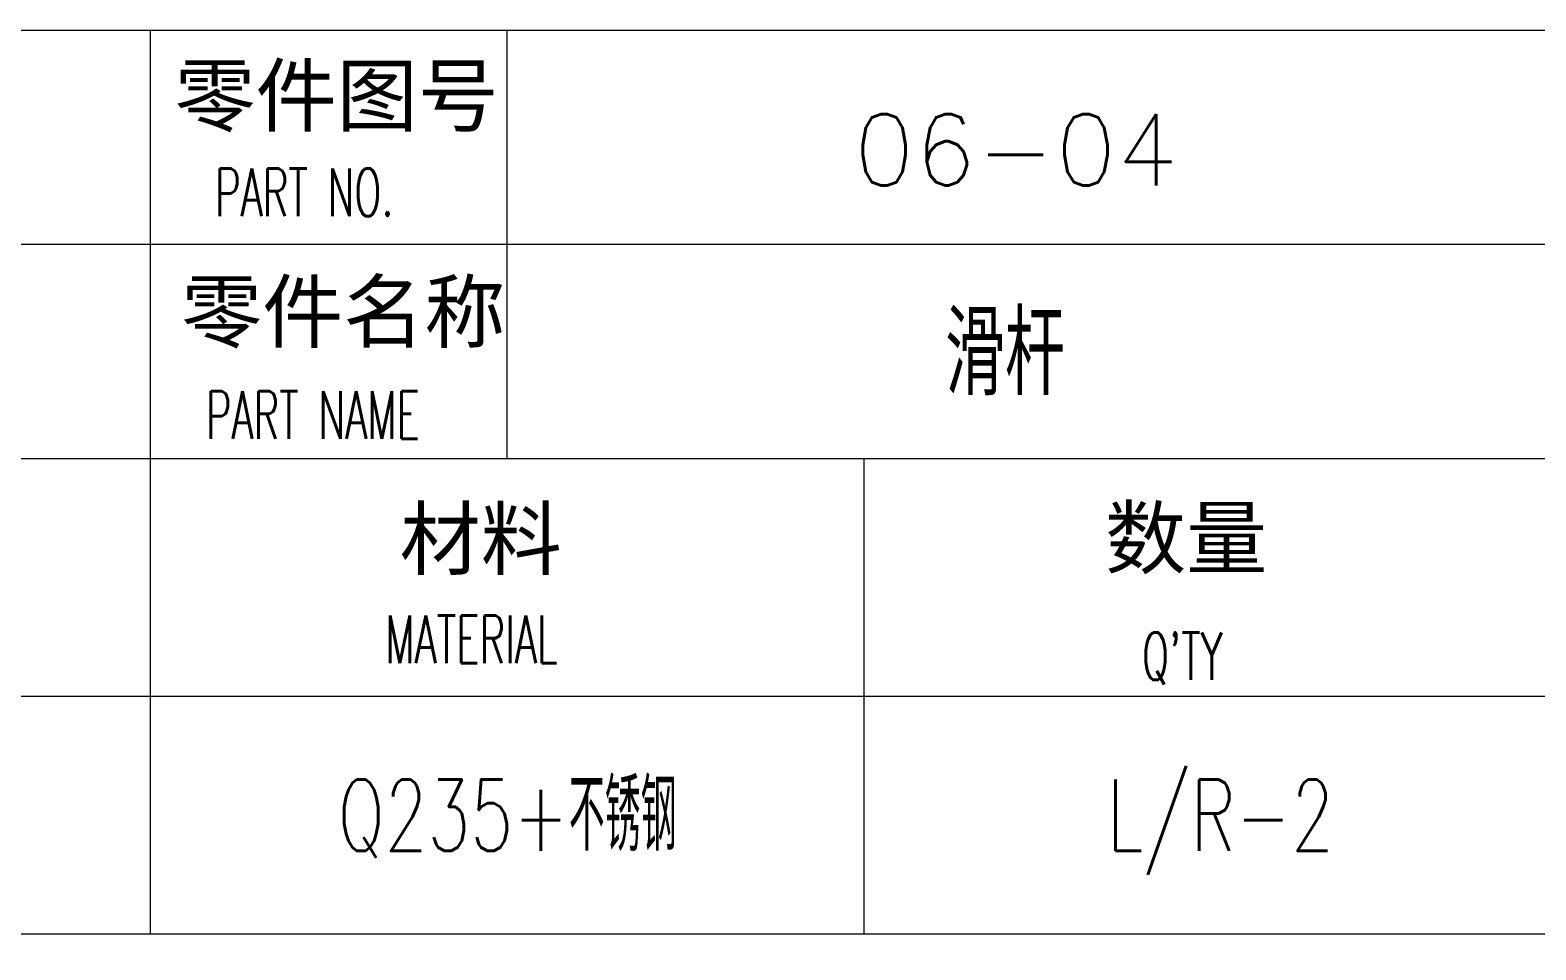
# Model space of a CAD drawing. Header units: millimetres. Extents: x 29078 to 32945, y -44812 to -43100.
# Drawn here: x 30457.7 to 30711, y -44702.9 to -44548.3 of the extents above; entities that cross this region are included whole.
import ezdxf
from ezdxf.enums import TextEntityAlignment as Align

# ---------------------------------------------------------------- set-up
doc = ezdxf.new("R2010")
doc.units = ezdxf.units.MM
doc.layers.add('Title_frame', color=7, linetype='Continuous', lineweight=13)
doc.layers.add('TK', color=7, linetype='Continuous', lineweight=13)
doc.styles.get("Standard").update_dxf_attribs({"font": 'simplex.shx', "bigfont": 'gbcbig.shx'})

# ---------------------------------------------------------------- blocks, each defined once
blk = doc.blocks.new('*U19')
at = {"layer": 'TK'}
for p, q in [((-1671.986, 12566.92), (-1671.986, 12604.92)), ((-1656.986, 12586.92), (-1656.986, 12604.92)), ((-1731.986, 12595.92), (-1611.986, 12595.92)), ((-1731.986, 12586.92), (-1611.986, 12586.92)), ((-1641.986, 12586.92), (-1641.986, 12566.92)), ((-1611.986, 12566.92), (-1731.986, 12566.92))]:
    blk.add_line(p, q, dxfattribs=at)
blk.add_lwpolyline([(-1791.986, 12604.92), (-1611.986, 12604.92), (-1611.986, 12548.92), (-1791.986, 12548.92)], close=True, dxfattribs=at)
blk.add_lwpolyline([(-1791.986, 12576.92), (-1611.986, 12576.92)], dxfattribs=at)
at = {"layer": 'Title_frame', "color": 3, "linetype": 'Continuous', "width": 0.6}
for s, p in [('PART NO.', (-1669.272, 12597.105)), ('MATERIAL', (-1662.11, 12578.308)), ("Q'TY", (-1630.286, 12577.604))]:
    blk.add_text(s, height=2, dxfattribs=at).set_placement(p)
at = {"layer": 'TK', "color": 3, "linetype": 'Continuous', "width": 0.6}
blk.add_text('PART NAME', height=2, dxfattribs=at).set_placement((-1669.659, 12587.746))
at = {"layer": 'TK', "color": 3, "char_height": 2.5, "attachment_point": 1}
for s, insert, width in [('{\\fﾷￂￋￎ_GB2312|b0|i0|c134|p49;零件图号}', (-1670.977, 12603.42), 16.98), ('{\\fﾷￂￋￎ_GB2312|b0|i0|c134|p49;零件名称}', (-1670.697, 12594.336), 18.34), ('{\\fﾷￂￋￎ_GB2312|b0|i0|c134|p49;材料}', (-1661.507, 12584.791), 16.9757), ('{\\fﾷￂￋￎ_GB2312|b0|i0|c134|p49;数量}', (-1631.843, 12584.829), 16.9757)]:
    blk.add_mtext(s, dxfattribs=dict(at, insert=insert, width=width))

msp = doc.modelspace()

# ---------------------------------------------------------------- block references
at = {"layer": 'TK', "xscale": 4, "yscale": 4, "zscale": 4}
msp.add_blockref('*U19', (37165.844, -94967.985), dxfattribs=at)

# ---------------------------------------------------------------- texts
at = {"layer": 'TK'}
for s, height, p in [('06-04', 12, (30623.435, -44568.424)), ('滑杆', 14, (30621.637, -44602.678))]:
    msp.add_text(s, height=height, dxfattribs=at).set_placement(p, align=Align.MIDDLE_CENTER)
at = {"layer": 'TK', "width": 0.7}
for s, p in [('Q235+不锈钢', (30537.898, -44680.306)), ('L/R-2', (30657.898, -44680.306))]:
    msp.add_text(s, height=12, dxfattribs=at).set_placement(p, align=Align.MIDDLE_CENTER)

doc.saveas('drawing.dxf')
